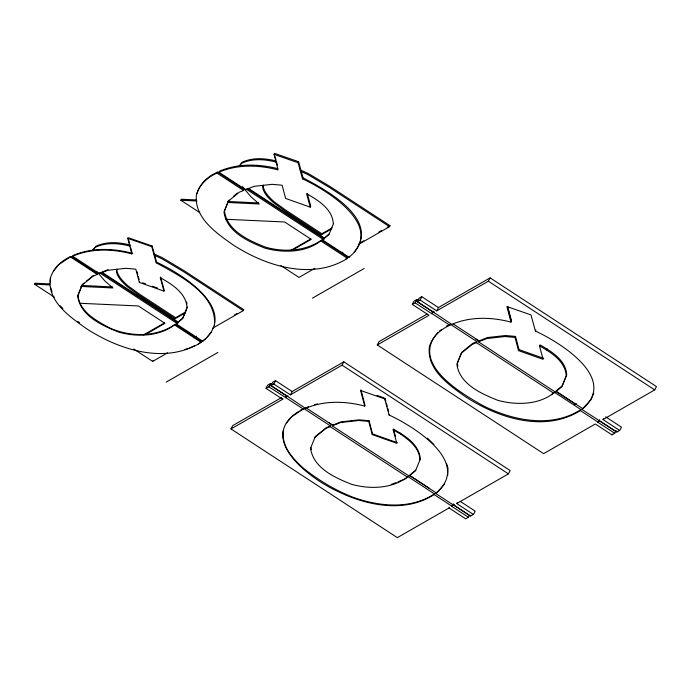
<?xml version="1.0" encoding="UTF-8"?>
<svg xmlns="http://www.w3.org/2000/svg" width="691" height="691" viewBox="0 0 691 691"><rect width="100%" height="100%" fill="white"/><g stroke="black" fill="none" stroke-linecap="round" stroke-linejoin="round"><path stroke-width="1.04" d="M50.4 282.075L50.547 277.86M283.44 430.052C280.771 445.885 292.906 458.824 303.764 468.533C318.931 480.461 335.55 490.532 353.593 497.468C379.324 506.546 410.644 509.699 434.423 493.875L407.975 476.591L404.978 479.053L398.076 481.757M214.435 325.072C216.957 293.796 179.133 275.476 156.218 262.822L151.804 246.687L152.15 246.022L128.085 237.669L127.731 238.335L131.826 253.891C112.581 248.82 91.186 248.138 72.641 256.197L99.349 273.653L107.753 270.328L125.866 268.307L135.825 269.196L139.34 282.412L163.948 291.118L164.294 290.453L160.614 276.987M447.716 475.546L448.001 468.161L446.507 463.523M272.306 384.628L270.552 383.479L268.816 386.805L266.061 388.385L282.697 399.26A4.077 0.907 -56.8 0 1 282.956 398.543M287.888 395.718L287.62 396.427L270.993 385.561L272.729 382.235L275.484 380.646L292.12 391.521L343.816 361.842L510.165 470.554L508.421 473.879L456.725 503.558L473.361 514.424A4.077 0.907 -56.8 0 0 475.097 511.098L460.215 501.372M418.591 300.645L416.837 299.505L415.101 302.831L412.346 304.411L428.981 315.277L377.286 344.956L543.636 453.667L595.331 423.989L611.967 434.855L614.722 433.274L616.199 430.666M434.173 311.745L433.913 312.453L417.278 301.578L419.014 298.253L421.769 296.672L438.405 307.547L490.1 277.868L656.45 386.571L654.714 389.897L603.01 419.575L619.646 430.45A4.077 0.907 -56.8 0 0 621.39 427.124L605.627 416.82M444.468 484.141L438.837 490.705L435.641 493.417L453.762 505.259L454.229 504.421M453.97 505.138L470.606 516.004L470.865 515.296M593.733 393.231L590.935 399.83L581.926 409.443L616.89 432.03L617.158 431.322M228.894 200.096L224.489 210.997C227.063 230.863 248.864 240.554 265.413 247.119C283.88 252.483 305.56 251.239 321.548 240.097L347.996 257.38L347.478 258.374C311.589 280.892 265.145 265.897 232.409 244.424C216.05 232.781 193.687 217.51 196.486 194.551C199.371 184.583 207.654 177.086 217 173.104L217.518 172.111L244.104 189.489L243.586 190.483L239.371 192.15L228.367 201.09L223.97 211.99C226.544 231.865 248.337 241.556 264.895 248.112C283.129 253.2 306.882 252.871 321.548 240.097M187.391 307.003L182.96 317.92L176.196 323.872L202.748 341.224C240.313 310.337 182.199 273.93 156.563 262.157L152.15 246.022M333.451 223.685L328.899 234.612L322.481 239.898L349.041 257.251C386.036 226.648 327.638 190.483 302.503 178.848L298.089 162.713L298.616 161.711L274.543 153.359L274.025 154.361L278.119 169.917C258.866 164.847 237.471 164.164 218.926 172.223L245.633 189.671L254.038 186.354L272.15 184.333L282.118 185.223L285.625 198.438L310.233 207.145L310.76 206.143L307.357 193.713M197.013 193.558C199.889 183.581 208.172 176.093 217.518 172.111M433.214 311.088L431.737 313.697L415.101 302.831M453.279 503.765L451.793 506.382L468.429 517.257L469.008 516.358L469.517 515.469L452.881 504.594L451.793 506.382M599.563 419.791L598.086 422.408L614.722 433.274M131.826 253.891L132.162 253.226L130.798 248.034M364.718 406.083L365.047 405.41L360.97 389.854L360.624 390.519L364.718 406.083C345.465 401.005 324.07 400.331 305.526 408.39L287.62 396.427M433.913 312.453L451.819 324.416C470.364 316.357 491.75 317.031 511.003 322.11L511.513 321.099L507.704 306.588M54.39 297.165L34.55 284.2L35.068 283.206L50.106 283.932M53.397 270.993L59.046 264.42L71.052 256.421L97.647 273.791L97.293 274.457L93.078 276.124L82.082 285.063L77.686 295.964C80.251 315.839 102.052 325.53 118.61 332.095C137.068 337.312 159.794 336.621 175.091 324.399L201.539 341.682L201.185 342.347C165.304 364.865 118.852 349.871 86.125 328.406C69.765 316.754 47.403 301.492 50.201 278.525C53.181 268.333 61.413 260.464 71.052 256.421M72.641 256.197L72.987 255.532C91.532 247.473 112.909 248.155 132.162 253.226M99.349 273.653L99.694 272.988L108.098 269.663M199.777 212.603L180.835 200.226L181.362 199.224L196.399 199.949M139.34 282.412L139.686 281.747M156.218 262.822L156.563 262.157M218.926 172.223L219.453 171.23C237.713 163.249 258.745 163.888 277.773 168.656M133.717 349.007L152.685 361.402L153.203 360.4M116.425 270.043A35.224 13.76 27.6 0 0 128.12 287.309L138.822 295.048L175.073 318.732L175.6 317.739L185.836 311.857M202.748 341.224L203.102 340.559M302.503 178.848L303.021 177.855L298.616 161.711M212.387 328.355L243.206 310.665L243.724 309.672L183.789 270.501L162.316 257.683L153.912 253.839M262.71 186.069A35.224 13.76 27.6 0 0 274.405 203.335L285.107 211.066L321.367 234.759L321.885 233.765L332.129 227.883M322.481 239.898L329.426 233.61M449.305 507.254A4.077 0.907 -56.8 0 0 449.046 507.963L397.342 537.641L230.993 428.938L232.737 425.604L281.66 397.524M349.041 257.251L349.56 256.249M268.816 386.805L285.659 397.558L286.532 395.891L269.896 385.017M358.681 244.381L389.491 226.691L390.009 225.698L330.073 186.527L308.601 173.709L300.196 169.856M286.281 423.177L291.93 416.613L303.945 408.606L330.531 425.984L330.186 426.649L325.971 428.316L314.966 437.256M305.526 408.39L308.523 406.515M270.993 385.561L273.74 383.98L290.375 394.846L342.08 365.168L343.816 361.842M332.233 425.837L332.578 425.172L340.991 421.856L359.095 419.834L369.063 420.724L372.57 433.939L372.224 434.604L396.833 443.311L393.153 429.845L393.499 429.18C405.099 435.71 419.385 444.468 420.283 459.187L415.498 470.77L409.081 476.056L332.233 425.837L340.637 422.521L358.75 420.499L368.718 421.389L369.063 420.724M377.286 344.956L379.022 341.63L427.029 314.077M435.641 493.417C472.635 462.815 414.237 426.649 389.102 415.015L384.688 398.871L385.042 398.206L385.863 401.238M389.102 415.015L389.448 414.35M449.884 325.297L450.402 324.304L476.997 341.674L476.47 342.676L472.255 344.343L461.26 353.282L456.855 364.183C459.429 384.058 481.221 393.74 497.779 400.305C516.022 405.392 539.775 405.064 554.432 392.281L580.881 409.564L580.362 410.566C544.482 433.076 498.03 418.09 465.293 396.617C448.943 384.973 426.58 369.702 429.379 346.744C432.255 336.767 440.538 329.279 449.884 325.297L431.953 313.576M419.929 459.852C419.618 448.001 409.21 440.107 400.339 433.905L400.694 433.24M417.278 301.578L420.033 299.998L436.669 310.872L488.364 281.194L490.1 277.868M330.531 425.984L326.316 427.651L315.312 436.591L310.57 448.157C313.144 468.032 334.936 477.714 351.494 484.279C369.953 489.496 392.678 488.813 407.975 476.591M539.446 345.863C551.038 352.401 565.324 361.16 566.223 375.878L561.792 386.796L555.365 392.082L478.517 341.864L479.044 340.87L487.449 337.545L505.562 335.524L515.521 336.413L519.036 349.629L518.518 350.631L543.126 359.329L539.446 345.863L539.965 344.869C551.556 351.399 565.851 360.158 566.741 374.885L562.31 385.803L556.696 390.424M518.518 350.631L515.002 337.415L515.521 336.413M298.253 411.655C256.326 438.94 310.302 478.699 336.465 490.791C365.98 505.527 404.65 513.603 434.078 494.54L434.423 493.875M581.926 409.443C618.929 378.832 560.522 342.676 535.387 331.041L535.914 330.039M546.633 349.931L547.151 348.929M286.532 395.891L285.452 397.679M431.737 313.697L432.816 311.917L416.181 301.043M598.086 422.408L599.166 420.62L615.802 431.495M92.525 250.453L95.868 246.246C106.768 241.159 119.379 242.152 130.694 245.184M92.672 250.608L95.349 247.248C106.241 242.161 118.852 243.146 130.176 246.177M238.81 166.479L242.161 162.273C252.733 157.272 264.921 158.23 275.985 160.908M239.63 165.788L241.634 163.275C252.535 158.187 265.145 159.172 276.46 162.204M207.205 337.053L211.584 331.956M354.284 252.016C380.862 219.634 326.195 189.904 303.021 177.855M438.111 332.362C409.651 363.138 460.569 393.058 483.277 405.816C512.791 420.551 551.453 428.627 580.881 409.564M175.091 324.399C155.795 337.623 129.182 337.139 108.383 327.309C95.755 320.218 79.327 311.494 78.031 295.299L82.428 284.398L84 283.12M176.196 323.872L182.614 318.586L187.045 307.668C186.147 292.941 171.86 284.182 160.269 277.652L163.948 291.118M415.852 470.105L409.426 475.391L435.986 492.752M551.444 394.751L554.432 392.281M86.358 281.211L93.432 275.459M233.601 196.261L237.531 193.065M198.317 344.006L201.539 341.682M203.81 340.05L205.953 338.512M345.578 259.116L347.996 257.38M439.597 331.024L441.299 329.797M143.478 334.945L164.536 322.861M290.686 250.444L310.82 238.879M146.622 333.839L164.933 323.328L138.355 305.958L79.603 303.263M292.906 249.866L311.218 239.354L284.64 221.984L225.888 219.28M175.073 318.732L185.318 312.859M321.367 234.759L331.602 228.885M152.685 361.402L167.619 352.825M193.765 337.813L196.564 336.206M314.846 268.315L298.97 277.419L280.909 265.62M340.983 253.303L342.857 252.232M234.387 315.027L237.186 313.42M359.199 243.379L363.872 240.701M378.806 232.124L381.605 230.518M387.21 227.304L390.009 225.698M166.194 382.123L217.89 352.445M312.487 298.149L364.183 268.471M270.552 383.479L267.797 385.06A4.077 0.907 -56.8 0 0 266.061 388.385M416.837 299.505L414.082 301.086A4.077 0.907 -56.8 0 0 412.346 304.411M230.993 428.938L282.697 399.26M574.394 404.494L576.259 403.423M468.429 517.257L465.674 518.837L449.046 507.963M470.606 516.004L473.361 514.424M616.89 432.03L619.646 430.45M188.824 348.342L194.517 345.742M446.421 326.117L450.402 324.304M299.963 410.428L303.945 408.606M476.997 341.674L472.774 343.341L461.778 352.28L457.382 363.181L457.865 366.213M478.517 341.864L486.93 338.547L505.035 336.526L515.002 337.415M391.166 484.46L396.098 482.534M184.799 349.439L187.822 348.618M314.422 404.745L317.437 403.924M227.546 201.452L258.693 202.955M180.835 200.226L196.952 201.003M228.099 202.498L259.246 204L250.997 196.823L242.42 186.596M82.333 285.478L112.4 286.929M34.55 284.2L49.588 284.925M80.735 286.428L112.953 287.974L104.712 280.796L96.593 271.321M274.025 154.361L298.089 162.713M127.731 238.335L151.804 246.687M377.018 395.425L384.041 397.861M360.624 390.519L384.688 398.871M519.036 349.629L543.644 358.335M142.64 282.792L145.594 283.837M152.486 286.273L157.401 288.017M372.57 433.939L397.178 442.646M300.611 171.282L308.082 174.711L329.555 187.529L389.491 226.691M154.318 255.264L161.789 258.684L183.27 271.503L243.206 310.665M393.153 429.845L400.339 433.905M488.364 281.194L654.714 389.897M321.885 233.765L285.633 210.073L274.923 202.342A35.224 13.76 27.6 0 1 263.236 185.076M248.475 188.41L324.019 237.782M247.421 188.531L324.545 238.931M453.227 324.001L479.044 340.87M555.892 391.089L582.453 408.441M246.005 188.945L323.129 239.336M475.304 338.789L478.889 341.129M556.013 391.529L575.741 404.425M217 173.104L243.586 190.483M321.03 241.09L347.478 258.374M476.47 342.676L553.914 393.283M580.362 410.566L598.294 422.287M342.08 365.168L508.421 473.879M175.6 317.739L139.34 294.046L128.638 286.316A35.224 13.76 27.6 0 1 116.943 269.049M102.19 272.384L178.632 322.343M101.136 272.504L178.252 322.904M99.72 272.919L176.836 323.319M329.02 422.762L332.604 425.112M409.728 475.503L429.457 488.399M305.88 407.725L332.578 425.172M70.707 257.087L97.293 274.457M174.737 325.064L201.185 342.347M285.659 397.558L303.599 409.271M330.186 426.649L407.63 477.256M434.078 494.54L452.009 506.261M77.807 321.41L79.543 322.671M427.435 438.111L433.957 444.546M59.962 305.595L62.872 308.462M50.547 287.214L52.05 291.844M535.387 331.041L530.982 314.897L506.909 306.545L511.003 322.11M386.416 403.25L387.245 406.282M387.798 408.295L388.627 411.326M393.499 429.18L395.485 436.427M310.233 207.145L306.554 193.679C318.145 200.209 332.44 208.967 333.33 223.685M368.718 421.389L372.224 434.604M136.982 271.589L137.794 274.638M138.338 276.668L139.15 279.717M507.531 306.916L511.331 321.436M275.182 156.805L276.003 159.915M276.547 161.988L277.359 165.097M128.621 239.742L129.442 242.852M310.915 447.492L311.244 449.513M186.648 301.976L186.941 303.988M611.967 434.855A4.077 0.907 -56.8 0 1 612.226 434.147M421.769 296.672A4.077 0.907 -56.8 0 1 420.033 299.998M438.405 307.547A4.077 0.907 -56.8 0 1 436.669 310.872M603.588 418.686A4.077 0.907 -56.8 0 1 603.01 419.575M275.484 380.646A4.077 0.907 -56.8 0 1 273.74 383.98M292.12 391.521A4.077 0.907 -56.8 0 1 290.375 394.846M457.304 502.659A4.077 0.907 -56.8 0 1 456.725 503.558"/></g></svg>
